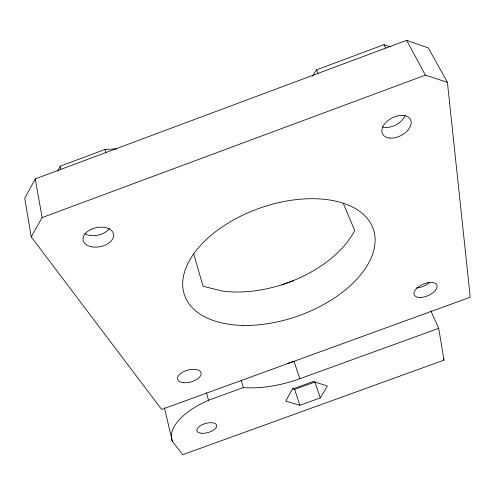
<?xml version="1.0" encoding="UTF-8"?>
<svg xmlns="http://www.w3.org/2000/svg" width="495" height="495" viewBox="0 0 495 495"><rect width="100%" height="100%" fill="white"/><g stroke="black" fill="none" stroke-linecap="round" stroke-linejoin="round"><path stroke-width="0.74" d="M35.244 178.912L24.75 198.272L31.204 236.845L161.611 409.445L470.25 297.217L447.412 82.343L428.293 47.91L406.618 40.336L35.244 178.912L42.137 217.596L31.204 236.845M57.451 171.208L60.272 166.159L105.082 149.434L116.523 148.871M320.352 397.869L327.331 386.038L313.403 381.484L292.285 389.144L285.77 401.099L299.896 405.275L320.352 397.869L314.857 382.06L294.624 389.398L292.52 388.742M312.37 76.199L316.54 69.832L383.978 44.661L390.437 46.858M42.137 217.596L425.384 75.135L447.412 82.343M281.674 284.971L293.325 280.702M438.7 328.327L444.009 360.143L182.797 454.664L172.421 441.435A62.964 28.797 -16.6 0 1 208.5 400.245L243.342 387.585A82.535 42.143 -18.6 0 0 299.574 378.83L438.7 328.327L430.817 310.829M406.618 40.336L425.384 75.135M383.978 44.661L385.741 48.077M316.54 69.832L318.099 73.34M443.384 358.733L444.009 360.143M343.388 203.556L354.698 230.534A97.385 58.67 -19.4 0 1 288.238 282.565M293.993 361.27L299.89 378.712M294.624 389.398L299.896 405.275M241.22 380.445L243.342 387.585M193.644 253.756L203.037 286.246L221.909 290.986A97.385 58.67 -19.4 0 0 287.88 282.695M206.489 392.82L208.5 400.245M105.082 149.434L105.8 152.429M164.402 407.837L172.421 441.435M60.272 166.159L60.879 169.191M405.157 115.446A15.574 9.937 -27.5 0 1 382.456 127.036M109.352 228.591A15.37 9.77 -11.2 0 1 84.713 233.696M429.549 282.404A12.239 6.268 -23.6 0 1 416.518 287.911M293.683 361.381A81.458 42.892 -18.6 0 1 287.273 363.54M242.822 325.407A99.984 57.222 -19.4 0 0 374.177 232.167A99.984 57.222 -19.4 0 0 219.687 228.671A99.984 57.222 -19.4 0 0 242.822 325.407M183.657 382.703A12.183 6.132 -15.4 0 0 201.168 373.478A12.183 6.132 -15.4 0 0 183.113 371.912A12.183 6.132 -15.4 0 0 183.657 382.703M390.574 138.086A15.716 9.881 -27.3 0 0 411.091 121.473A15.716 9.881 -27.3 0 0 387.82 120.656A15.716 9.881 -27.3 0 0 390.574 138.086M92.002 246.869A15.512 9.708 -11.4 0 0 113.59 234.364A15.512 9.708 -11.4 0 0 89.428 230.237A15.512 9.708 -11.4 0 0 92.002 246.869M420.626 297.446A12.326 6.206 -23.5 0 0 437.066 285.807A12.326 6.206 -23.5 0 0 418.906 286.574A12.326 6.206 -23.5 0 0 420.626 297.446M201.96 433.292A10.259 4.702 -15.8 0 0 216.767 425.731A10.259 4.702 -15.8 0 0 201.725 424.951A10.259 4.702 -15.8 0 0 201.96 433.292"/></g></svg>
